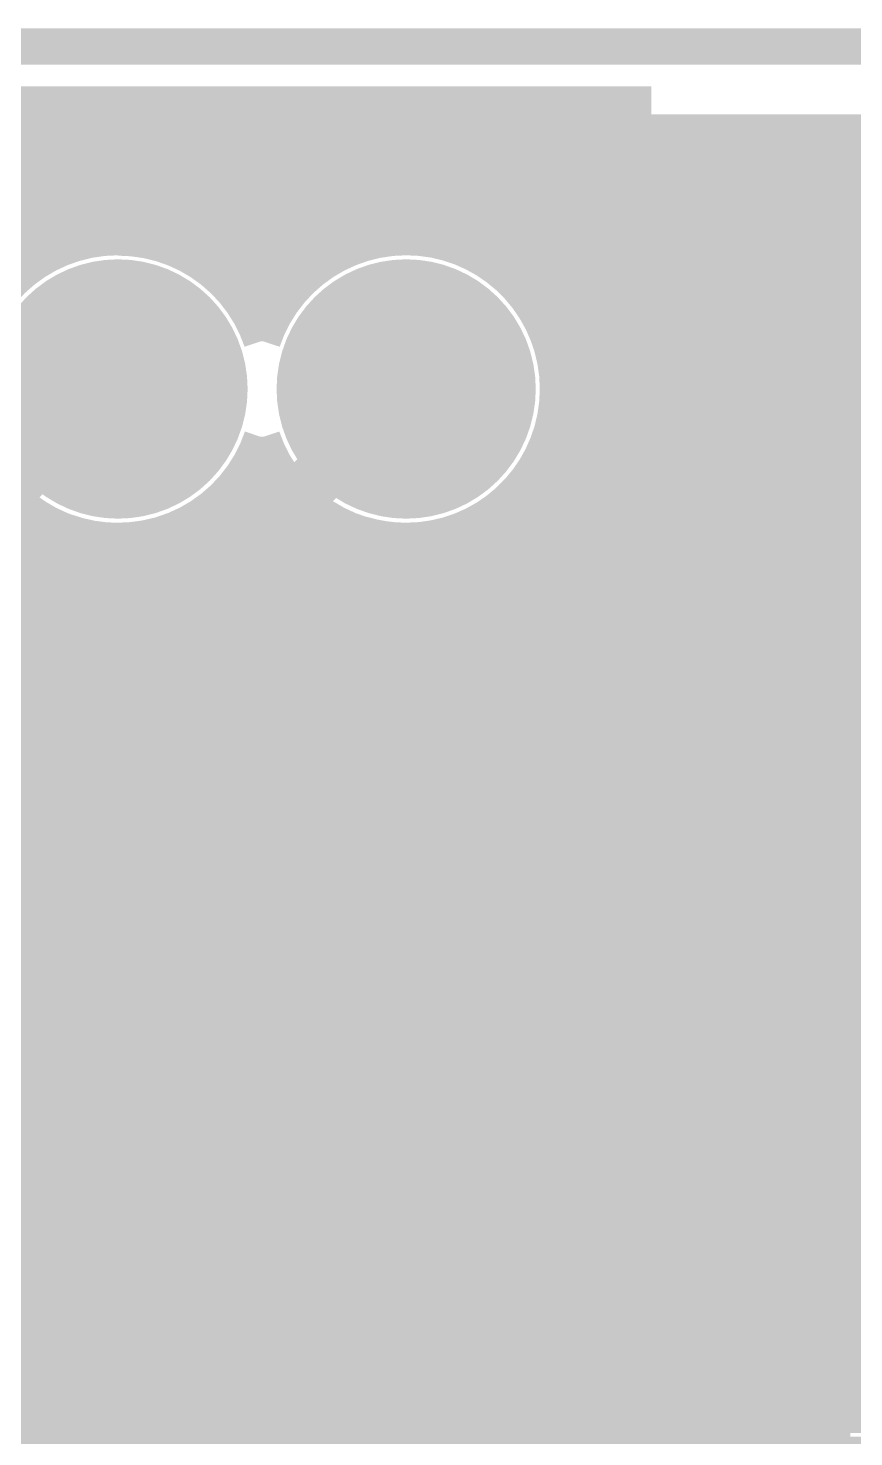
# Model space of a CAD drawing. Extents: x -72 to 72, y -47 to 50.
# Drawn here: x -10.59 to -4.86, y 40.36 to 50.13 of the extents above; entities that cross this region are included whole.
import ezdxf

# ---------------------------------------------------------------- set-up
doc = ezdxf.new("R2010")
doc.units = 0
doc.header["$MEASUREMENT"] = 0
doc.layers.get('0').update_dxf_attribs({"linetype": 'CONTINUOUS'})
for name, color, linetype in [('22-303-0_BOT', 7, 'CONTINUOUS'), ('22-303-0_DRD', 7, 'CONTINUOUS'), ('22-303-0_GND', 6, 'CONTINUOUS'), ('22-303-0_IN1', 4, 'CONTINUOUS'), ('22-303-0_IN2', 3, 'CONTINUOUS'), ('22-303-0_PWR', 5, 'CONTINUOUS'), ('22-303-0_SMB', 10, 'CONTINUOUS'), ('22-303-0_SMT', 14, 'CONTINUOUS'), ('22-303-0_SPB', 9, 'CONTINUOUS'), ('22-303-0_SPT', 12, 'CONTINUOUS'), ('22-303-0_SSB', 11, 'CONTINUOUS'), ('22-303-0_SST', 13, 'CONTINUOUS'), ('22-303-0_TOP', 8, 'CONTINUOUS'), ('THRUHOLE_TAP', 7, 'CONTINUOUS')]:
    doc.layers.add(name, color=color, linetype=linetype)

# ---------------------------------------------------------------- blocks, each defined once
blk = doc.blocks.new('RECTANGLE_5')
blk.add_solid([(0.9017, 0.508), (0.9017, -0.508), (-0.9017, 0.508), (-0.9017, -0.508)])
blk = doc.blocks.new('ROUND_20')
at = {"const_width": 0.7493}
blk.add_lwpolyline([(-0.37465, 0, 1), (0.37465, 0, 1)], format="xyb", close=True, dxfattribs=at)
blk = doc.blocks.new('ROUND_44')
at = {"const_width": 0.29972}
blk.add_lwpolyline([(-0.14986, 0, 1), (0.14986, 0, 1)], format="xyb", close=True, dxfattribs=at)
blk = doc.blocks.new('ROUND_48')
at = {"const_width": 0.29972}
blk.add_lwpolyline([(-0.14986, 0, 1), (0.14986, 0, 1)], format="xyb", close=True, dxfattribs=at)
blk = doc.blocks.new('ROUND_70')
at = {"const_width": 0.89916}
blk.add_lwpolyline([(-0.44958, 0, 1), (0.44958, 0, 1)], format="xyb", close=True, dxfattribs=at)
blk = doc.blocks.new('ROUND_81')
at = {"const_width": 0.0635}
blk.add_lwpolyline([(-0.03175, 0, 1), (0.03175, 0, 1)], format="xyb", close=True, dxfattribs=at)
blk = doc.blocks.new('ROUND_83')
at = {"const_width": 0.50038}
blk.add_lwpolyline([(-0.25019, 0, 1), (0.25019, 0, 1)], format="xyb", close=True, dxfattribs=at)
blk = doc.blocks.new('ROUND_53')
at = {"const_width": 0.29972}
blk.add_lwpolyline([(-0.14986, 0, 1), (0.14986, 0, 1)], format="xyb", close=True, dxfattribs=at)
blk = doc.blocks.new('ROUND_82')
at = {"const_width": 0.50038}
blk.add_lwpolyline([(-0.25019, 0, 1), (0.25019, 0, 1)], format="xyb", close=True, dxfattribs=at)
blk = doc.blocks.new('ROUND_89')
at = {"const_width": 0.89916}
blk.add_lwpolyline([(-0.44958, 0, 1), (0.44958, 0, 1)], format="xyb", close=True, dxfattribs=at)
blk = doc.blocks.new('RECTANGLE_3')
blk.add_solid([(1.6002, 0.8001), (1.6002, -0.8001), (-1.6002, 0.8001), (-1.6002, -0.8001)])
blk = doc.blocks.new('ROUND_95')
at = {"const_width": 0.10033}
blk.add_lwpolyline([(-0.050164, 0, 1), (0.050164, 0, 1)], format="xyb", close=True, dxfattribs=at)
blk = doc.blocks.new('ROUND_98')
at = {"const_width": 0.44958}
blk.add_lwpolyline([(-0.22479, 0, 1), (0.22479, 0, 1)], format="xyb", close=True, dxfattribs=at)

msp = doc.modelspace()

# ---------------------------------------------------------------- linework, layer by layer
at = {"layer": '22-303-0_BOT'}
for points, const_width in [([(21.971, 49.403), (-21.209, 49.403)], 0.254), ([(-10.6172, 49.403), (-10.6172, 48.45812)], 0.254), ([(-10.3886, 49.403), (-10.3886, 48.59274)], 0.254), ([(-10.16, 49.403), (-10.16, 48.66132)], 0.254), ([(-9.9314, 49.403), (-9.9314, 48.6791)], 0.254), ([(-9.7028, 49.403), (-9.7028, 48.64354)], 0.254), ([(-9.4742, 49.403), (-9.4742, 48.55464)], 0.254), ([(-9.2456, 49.403), (-9.2456, 48.38954)], 0.254), ([(-9.017, 49.403), (-9.017, 48.07458)], 0.254), ([(-8.7884, 49.403), (-8.7884, 48.29048)], 0.254), ([(-8.5598, 49.403), (-8.5598, 48.49876)], 0.254), ([(-8.3312, 49.403), (-8.3312, 48.6156)], 0.254), ([(-8.1026, 49.403), (-8.1026, 48.67148)], 0.254), ([(-7.874, 49.403), (-7.874, 48.67402)], 0.254), ([(-7.6454, 49.403), (-7.6454, 48.6283)], 0.254), ([(-7.4168, 49.403), (-7.4168, 48.52162)], 0.254), ([(-7.1882, 49.403), (-7.1882, 48.33112)], 0.254), ([(-6.9596, 49.403), (-6.9596, 47.92218)], 0.254), ([(-6.731, 49.403), (-6.731, 39.31666)], 0.254), ([(-6.5024, 49.403), (-6.5024, 39.52494)], 0.254), ([(-6.2738, 49.403), (-6.2738, 39.59098)], 0.254), ([(-6.0452, 49.403), (-6.0452, 39.56558)], 0.254), ([(-5.8166, 49.403), (-5.8166, 39.43604)], 0.254), ([(-5.588, 49.403), (-5.588, 25.46604)], 0.254), ([(-5.3594, 49.403), (-5.3594, 25.69464)], 0.254), ([(-5.1308, 49.403), (-5.1308, 39.09314)], 0.254), ([(-4.9022, 49.403), (-4.9022, 45.0342)], 0.254), ([(22.1488, 49.2252), (-21.3868, 49.2252)], 0.254), ([(22.3774, 48.9966), (-21.6154, 48.9966)], 0.254), ([(22.606, 48.768), (-21.844, 48.768)], 0.254), ([(-10.49528, 48.5394), (-11.44524, 48.5394)], 0.254), ([(-8.49376, 48.5394), (-9.44626, 48.5394)], 0.254), ([(-3.6449, 48.5394), (-7.44474, 48.5394)], 0.254), ([(-8.77062, 48.3108), (-9.1694, 48.3108)], 0.254), ([(-3.6449, 48.3108), (-7.17042, 48.3108)], 0.254), ([(-8.92048, 48.0822), (-9.01954, 48.0822)], 0.254), ([(-3.6449, 48.0822), (-7.02056, 48.0822)], 0.254), ([(-3.6449, 47.8536), (-6.94182, 47.8536)], 0.254), ([(-9.9695, 47.625), (-10.033, 47.625), (-11.39698, 46.26102), (-14.69898, 46.26102), (-15.494, 45.466), (-15.494, 42.291)], 0.381), ([(-3.6449, 47.625), (-6.91642, 47.625)], 0.254), ([(-3.6449, 47.3964), (-6.94182, 47.3964)], 0.254), ([(-6.9596, 47.32528), (-6.9596, 32.16148)], 0.254), ([(-8.92048, 47.1678), (-9.01954, 47.1678)], 0.254), ([(-9.017, 47.17542), (-9.017, 45.0342)], 0.254), ([(-3.6449, 47.1678), (-7.02056, 47.1678)], 0.254), ([(-8.7884, 46.95952), (-8.7884, 45.0342)], 0.254), ([(-9.2456, 46.85792), (-9.2456, 45.0342)], 0.254), ([(-8.77062, 46.9392), (-9.1694, 46.9392)], 0.254), ([(-7.1882, 46.91888), (-7.1882, 32.3977)], 0.254), ([(-3.6449, 46.9392), (-7.17042, 46.9392)], 0.254), ([(-9.4742, 46.69536), (-9.4742, 45.0342)], 0.254), ([(-8.49376, 46.7106), (-9.44626, 46.7106)], 0.254), ([(-8.5598, 46.75124), (-8.5598, 45.0342)], 0.254), ([(-3.6449, 46.7106), (-7.44474, 46.7106)], 0.254), ([(-7.4168, 46.72838), (-7.4168, 32.47644)], 0.254), ([(-10.3251, 46.63186), (-11.04392, 45.91304)], 0.254), ([(-10.3886, 46.56836), (-10.3886, 41.3893)], 0.254), ([(-10.16, 46.58868), (-10.16, 41.3893)], 0.254), ([(-9.9314, 46.5709), (-9.9314, 45.0342)], 0.254), ([(-9.7028, 46.60392), (-9.7028, 45.0342)], 0.254), ([(-8.3312, 46.6344), (-8.3312, 45.0342)], 0.254), ([(-8.1026, 46.57852), (-8.1026, 45.0342)], 0.254), ([(-7.874, 46.57598), (-7.874, 45.0342)], 0.254), ([(-7.6454, 46.6217), (-7.6454, 32.4612)], 0.254), ([(17.8181, 46.482), (-10.47496, 46.482)], 0.254), ([(-10.6172, 46.33976), (-10.6172, 41.3893)], 0.254), ([(17.58188, 46.2534), (-10.70356, 46.2534)], 0.254), ([(8.65886, 46.0248), (-10.93216, 46.0248)], 0.254), ([(8.382, 45.7962), (-11.22426, 45.7962)], 0.254), ([(8.2931, 45.5676), (-11.82878, 45.5676)], 0.254), ([(-8.89, 45.339), (-8.89, 44.2214)], 0.635), ([(-8.89, 45.339), (-8.89, 44.2214)], 0.635), ([(-8.89, 44.2214), (-8.89, 45.339)], 0.635), ([(8.29818, 45.339), (-11.72718, 45.339)], 0.254), ([(8.39978, 45.1104), (-11.7221, 45.1104)], 0.254), ([(-10.0965, 45.0342), (-10.0965, 43.4086)], 0.254), ([(-7.6835, 45.0342), (-10.0965, 45.0342)], 0.254), ([(-8.89, 45.0342), (-8.89, 44.2214)], 0.254), ([(-7.6835, 45.0342), (-7.6835, 43.4086)], 0.254), ([(-5.0165, 45.0342), (-5.0165, 43.4086)], 0.254), ([(-2.6035, 45.0342), (-5.0165, 45.0342)], 0.254), ([(-10.0965, 44.8818), (-11.811, 44.8818)], 0.254), ([(-5.0165, 44.8818), (-7.6835, 44.8818)], 0.254), ([(-10.0965, 44.6532), (-11.28776, 44.6532)], 0.254), ([(-5.0165, 44.6532), (-7.6835, 44.6532)], 0.254), ([(-10.0965, 44.4246), (-11.1252, 44.4246)], 0.254), ([(-5.0165, 44.4246), (-7.6835, 44.4246)], 0.254), ([(-3.81, 44.2214), (-8.89, 44.2214)], 0.635), ([(-10.0965, 44.2214), (-8.89, 44.2214)], 0.254), ([(-7.6835, 44.2214), (-8.89, 44.2214)], 0.254), ([(-8.89, 43.4086), (-8.89, 44.2214)], 0.254), ([(-5.0165, 44.2214), (-3.81, 44.2214)], 0.254), ([(-10.0965, 44.196), (-11.07948, 44.196)], 0.254), ([(-5.0165, 44.196), (-7.6835, 44.196)], 0.254), ([(-10.0965, 43.9674), (-11.1252, 43.9674)], 0.254), ([(-5.0165, 43.9674), (-7.6835, 43.9674)], 0.254), ([(-10.0965, 43.7388), (-11.28776, 43.7388)], 0.254), ([(-5.0165, 43.7388), (-7.6835, 43.7388)], 0.254), ([(-10.0965, 43.5102), (-11.27506, 43.5102)], 0.254), ([(-5.0165, 43.5102), (-7.6835, 43.5102)], 0.254), ([(-7.6835, 43.4086), (-10.0965, 43.4086)], 0.254), ([(-9.9314, 43.4086), (-9.9314, 41.6814)], 0.254), ([(-9.7028, 43.4086), (-9.7028, 41.6814)], 0.254), ([(-9.4742, 43.4086), (-9.4742, 41.6814)], 0.254), ([(-9.2456, 43.4086), (-9.2456, 41.6814)], 0.254), ([(-9.017, 43.4086), (-9.017, 41.6814)], 0.254), ([(-8.7884, 43.4086), (-8.7884, 41.6814)], 0.254), ([(-8.5598, 43.4086), (-8.5598, 41.6814)], 0.254), ([(-8.3312, 43.4086), (-8.3312, 41.6814)], 0.254), ([(-8.1026, 43.4086), (-8.1026, 41.6814)], 0.254), ([(-7.874, 43.4086), (-7.874, 41.6814)], 0.254), ([(-2.60604, 43.4086), (-5.0165, 43.4086)], 0.254), ([(-4.9022, 43.4086), (-4.9022, 41.6814)], 0.254), ([(-2.44348, 43.2816), (-10.93978, 43.2816)], 0.254), ([(16.83258, 43.053), (-10.83818, 43.053)], 0.254), ([(16.91132, 42.8244), (-10.8331, 42.8244)], 0.254), ([(17.00784, 42.5958), (-10.922, 42.5958)], 0.254), ([(17.12722, 42.3672), (-11.19886, 42.3672)], 0.254), ([(17.26946, 42.1386), (-14.9098, 42.1386)], 0.254), ([(17.43964, 41.91), (-15.0241, 41.91)], 0.254), ([(-2.86004, 41.6814), (-14.95806, 41.6814)], 0.254), ([(-10.0965, 41.6814), (-10.0965, 41.3893)], 0.254), ([(-7.6835, 41.6814), (-10.0965, 41.6814)], 0.254), ([(-7.6835, 41.6814), (-7.6835, 40.0558)], 0.254), ([(-2.86004, 41.6814), (-5.0165, 41.6814)], 0.254), ([(-5.0165, 41.6814), (-5.0165, 40.22344)], 0.254), ([(-8.89, 40.8686), (-9.2964, 40.8686), (-9.3218, 40.894), (-10.922, 40.894), (-11.938, 39.878), (-14.986, 39.878), (-15.494, 40.386), (-15.494, 41.402)], 0.381), ([(-10.0965, 41.4528), (-12.18946, 41.4528)], 0.254), ([(-10.0965, 41.3893), (-10.922, 41.3893)], 0.254), ([(-5.0165, 41.4528), (-7.6835, 41.4528)], 0.254), ([(-5.0165, 41.2242), (-7.6835, 41.2242)], 0.254), ([(-5.0165, 40.9956), (-7.6835, 40.9956)], 0.254), ([(-5.0165, 40.767), (-7.6835, 40.767)], 0.254), ([(-5.0165, 40.5384), (-7.6835, 40.5384)], 0.254), ([(-5.0165, 40.3098), (-7.6835, 40.3098)], 0.254)]:
    msp.add_lwpolyline(points, dxfattribs=dict(at, const_width=const_width))
at = {"layer": '22-303-0_BOT', "const_width": 0.254}
for points in [[(-9.9695, 48.6791, 0.3230329), (-10.97026, 47.95774)], [(-8.97128, 47.95774, 0.322823), (-9.9695, 48.67656)], [(-7.97052, 48.6791, 0.3228235), (-8.96874, 47.95774)], [(-6.91642, 47.625, 0.4142136), (-7.97052, 48.6791)], [(-7.97052, 46.5709, 0.4142136), (-6.91642, 47.625)], [(-9.9695, 46.5709, 0.3224026), (-8.96874, 47.28972)], [(-8.97128, 47.28972, 0.3224026), (-7.97052, 46.56836)], [(-10.3251, 46.63186, 0.0861708), (-9.9695, 46.57012)]]:
    msp.add_lwpolyline(points, format="xyb", dxfattribs=at)
at = {"layer": '22-303-0_DRD', "const_width": 0.254}
for points in [[(-21.99894, 49.9999), (21.99894, 49.9999)], [(-9.9695, 48.006), (-10.6045, 47.371)], [(-9.3345, 47.371), (-9.9695, 48.006)], [(-7.97052, 48.006), (-8.60552, 47.371)], [(-7.33552, 47.371), (-7.97052, 48.006)], [(-10.6045, 47.371), (-9.3345, 47.371)], [(-8.60552, 47.371), (-7.33552, 47.371)], [(-8.255, 45.974), (-9.525, 44.704)], [(-8.255, 44.704), (-9.525, 45.974)], [(-8.255, 45.974), (-9.525, 44.704)], [(-8.255, 44.704), (-9.525, 45.974)], [(-8.255, 45.974), (-9.525, 44.704)], [(-8.255, 44.704), (-9.525, 45.974)], [(-6.731, 45.974), (-8.001, 44.704)], [(-6.731, 44.704), (-8.001, 45.974)], [(-5.588, 45.974), (-6.858, 44.704)], [(-5.588, 44.704), (-6.858, 45.974)], [(-5.334, 43.561), (-6.604, 42.291)], [(-5.334, 42.291), (-6.604, 43.561)], [(-5.334, 42.291), (-6.604, 41.021)], [(-5.334, 41.021), (-6.604, 42.291)], [(-6.604, 41.783), (-7.874, 40.513)], [(-6.604, 40.513), (-7.874, 41.783)], [(-9.652, 40.767), (-10.922, 39.497)], [(-9.652, 39.497), (-10.922, 40.767)]]:
    msp.add_lwpolyline(points, dxfattribs=at)
at = {"layer": '22-303-0_GND', "const_width": 0.254}
msp.add_lwpolyline([(-21.99894, 49.9999), (21.99894, 49.9999)], dxfattribs=at)
at = {"layer": '22-303-0_IN1'}
for points, const_width in [([(3.65506, 46.3042), (-14.71676, 46.3042)], 0.254), ([(16.51, 46.355), (-14.66596, 46.355)], 0.254), ([(-10.5156, 46.355), (-10.5156, 40.6908)], 0.254), ([(-10.287, 46.355), (-10.287, 40.73652)], 0.254), ([(-10.0584, 46.355), (-10.0584, 40.6908)], 0.254), ([(-9.8298, 46.355), (-9.8298, 40.52824)], 0.254), ([(-9.6012, 46.355), (-9.6012, 40.513)], 0.254), ([(-9.3726, 46.355), (-9.3726, 45.70222)], 0.254), ([(-9.144, 46.355), (-9.144, 45.88764)], 0.254), ([(-8.9154, 46.355), (-8.9154, 45.94352)], 0.254), ([(-8.6868, 46.355), (-8.6868, 45.90796)], 0.254), ([(-8.4582, 46.355), (-8.4582, 45.76064)], 0.254), ([(-8.2296, 46.355), (-8.2296, 40.513)], 0.254), ([(-8.001, 46.355), (-8.001, 40.513)], 0.254), ([(-7.7724, 46.355), (-7.7724, 45.78604)], 0.254), ([(-7.5438, 46.355), (-7.5438, 45.91558)], 0.254), ([(-7.3152, 46.355), (-7.3152, 45.94098)], 0.254), ([(-7.0866, 46.355), (-7.0866, 45.87494)], 0.254), ([(-6.858, 46.355), (-6.858, 45.66666)], 0.254), ([(-6.6294, 46.355), (-6.6294, 45.78604)], 0.254), ([(-6.4008, 46.355), (-6.4008, 45.91558)], 0.254), ([(-6.1722, 46.355), (-6.1722, 45.94098)], 0.254), ([(-5.9436, 46.355), (-5.9436, 45.87494)], 0.254), ([(-5.715, 46.355), (-5.715, 45.66666)], 0.254), ([(-5.4864, 46.355), (-5.4864, 43.28922)], 0.254), ([(-5.2578, 46.355), (-5.2578, 40.513)], 0.254), ([(-5.0292, 46.355), (-5.0292, 40.513)], 0.254), ([(-4.8006, 46.355), (-4.8006, 40.513)], 0.254), ([(3.31978, 46.0756), (-14.859, 46.0756)], 0.254), ([(-9.21766, 45.847), (-13.64234, 45.847)], 0.254), ([(-7.69366, 45.847), (-8.56234, 45.847)], 0.254), ([(-6.55066, 45.847), (-7.03834, 45.847)], 0.254), ([(3.21818, 45.847), (-5.89534, 45.847)], 0.254), ([(-9.42594, 45.6184), (-13.43406, 45.6184)], 0.254), ([(-7.90194, 45.6184), (-8.35406, 45.6184)], 0.254), ([(-6.75894, 45.6184), (-6.83006, 45.6184)], 0.254), ([(3.2131, 45.6184), (-5.68706, 45.6184)], 0.254), ([(-9.49198, 45.3898), (-13.36802, 45.3898)], 0.254), ([(-7.96798, 45.3898), (-8.28802, 45.3898)], 0.254), ([(3.302, 45.3898), (-5.62102, 45.3898)], 0.254), ([(-9.46658, 45.1612), (-13.39088, 45.1612)], 0.254), ([(-7.94258, 45.1612), (-8.31088, 45.1612)], 0.254), ([(3.57886, 45.1612), (-5.64388, 45.1612)], 0.254), ([(-6.858, 45.01134), (-6.858, 41.6179)], 0.254), ([(-5.715, 45.01134), (-5.715, 43.47464)], 0.254), ([(-9.33704, 44.9326), (-13.52296, 44.9326)], 0.254), ([(-9.3726, 44.97578), (-9.3726, 40.513)], 0.254), ([(-8.4582, 44.91482), (-8.4582, 40.513)], 0.254), ([(-7.81304, 44.9326), (-8.44296, 44.9326)], 0.254), ([(-6.67004, 44.9326), (-6.91896, 44.9326)], 0.254), ([(7.33552, 44.9326), (-5.77596, 44.9326)], 0.254), ([(-7.7724, 44.89196), (-7.7724, 41.43248)], 0.254), ([(-6.6294, 44.89196), (-6.6294, 40.513)], 0.254), ([(-9.144, 44.79036), (-9.144, 40.513)], 0.254), ([(-8.9154, 44.73448), (-8.9154, 40.513)], 0.254), ([(-8.6868, 44.77004), (-8.6868, 40.513)], 0.254), ([(-7.5438, 44.75988), (-7.5438, 41.6687)], 0.254), ([(-7.3152, 44.73702), (-7.3152, 41.74744)], 0.254), ([(-7.0866, 44.80306), (-7.0866, 41.7322)], 0.254), ([(-6.4008, 44.75988), (-6.4008, 43.34764)], 0.254), ([(-6.1722, 44.73702), (-6.1722, 43.49496)], 0.254), ([(-5.9436, 44.80306), (-5.9436, 43.53052)], 0.254), ([(14.65834, 44.704), (-14.859, 44.704)], 0.254), ([(10.16, 44.196), (9.144, 44.196), (-1.016, 44.196), (-11.684, 44.196)], 1.27), ([(14.45006, 44.4754), (-14.859, 44.4754)], 0.254), ([(14.38402, 44.2468), (-14.859, 44.2468)], 0.254), ([(14.40688, 44.0182), (-14.859, 44.0182)], 0.254), ([(14.53896, 43.7896), (-14.859, 43.7896)], 0.254), ([(16.51, 43.561), (-14.859, 43.561)], 0.254), ([(-6.41604, 43.3324), (-14.859, 43.3324)], 0.254), ([(16.51, 43.3324), (-5.52196, 43.3324)], 0.254), ([(-6.54558, 43.1038), (-14.859, 43.1038)], 0.254), ([(5.10286, 43.1038), (-5.38988, 43.1038)], 0.254), ([(-6.57098, 42.8752), (-14.859, 42.8752)], 0.254), ([(4.826, 42.8752), (-5.36702, 42.8752)], 0.254), ([(-6.50494, 42.6466), (-14.859, 42.6466)], 0.254), ([(-5.4864, 42.56278), (-5.4864, 42.01922)], 0.254), ([(4.7371, 42.6466), (-5.43306, 42.6466)], 0.254), ([(-6.4008, 42.50182), (-6.4008, 42.07764)], 0.254), ([(-6.29666, 42.418), (-14.859, 42.418)], 0.254), ([(-5.715, 42.37736), (-5.715, 42.20464)], 0.254), ([(4.74218, 42.418), (-5.64134, 42.418)], 0.254), ([(-6.1722, 42.35704), (-6.1722, 42.22496)], 0.254), ([(-5.9436, 42.32148), (-5.9436, 42.26052)], 0.254), ([(-6.25348, 42.1894), (-14.859, 42.1894)], 0.254), ([(4.84378, 42.1894), (-5.68452, 42.1894)], 0.254), ([(-6.4897, 41.9608), (-14.859, 41.9608)], 0.254), ([(5.17906, 41.9608), (-5.44576, 41.9608)], 0.254), ([(-7.39394, 41.7322), (-14.859, 41.7322)], 0.254), ([(-6.56844, 41.7322), (-7.08406, 41.7322)], 0.254), ([(16.51, 41.7322), (-5.36956, 41.7322)], 0.254), ([(-7.72668, 41.5036), (-14.859, 41.5036)], 0.254), ([(-6.5532, 41.5036), (-6.74878, 41.5036)], 0.254), ([(2.55778, 41.5036), (-5.3848, 41.5036)], 0.254), ([(-5.4864, 41.29278), (-5.4864, 40.513)], 0.254), ([(-7.83082, 41.275), (-11.89736, 41.275)], 0.254), ([(-6.4389, 41.275), (-6.64718, 41.275)], 0.254), ([(-6.4008, 41.23182), (-6.4008, 40.513)], 0.254), ([(2.37236, 41.275), (-5.4991, 41.275)], 0.254), ([(-5.715, 41.10736), (-5.715, 40.513)], 0.254), ([(-7.83336, 41.0464), (-11.76528, 41.0464)], 0.254), ([(2.31648, 41.0464), (-6.6421, 41.0464)], 0.254), ([(-6.1722, 41.08704), (-6.1722, 40.513)], 0.254), ([(-5.9436, 41.05148), (-5.9436, 40.513)], 0.254), ([(-7.74446, 40.8178), (-11.74242, 40.8178)], 0.254), ([(-7.7724, 40.86352), (-7.7724, 40.513)], 0.254), ([(2.35204, 40.8178), (-6.731, 40.8178)], 0.254), ([(-7.5438, 40.62476), (-7.5438, 40.513)], 0.254), ([(-6.858, 40.6781), (-6.858, 40.513)], 0.254), ([(-10.68324, 40.5892), (-11.80846, 40.5892)], 0.254), ([(-7.47014, 40.5892), (-9.89076, 40.5892)], 0.254), ([(2.59334, 40.513), (-9.8171, 40.513)], 0.254), ([(-7.3152, 40.54856), (-7.3152, 40.513)], 0.254), ([(-7.0866, 40.5638), (-7.0866, 40.513)], 0.254), ([(2.49682, 40.5892), (-7.00786, 40.5892)], 0.254)]:
    msp.add_lwpolyline(points, dxfattribs=dict(at, const_width=const_width))
at = {"layer": '22-303-0_IN1', "const_width": 0.254}
for points in [[(-8.89, 45.94352, 0.4142136), (-9.49452, 45.339)], [(-8.89, 45.94352, 0.4142136), (-9.49452, 45.339)], [(-8.89, 45.94352, 0.4142136), (-9.49452, 45.339)], [(-8.28548, 45.339, 0.4142136), (-8.89, 45.94352)], [(-8.28548, 45.339, 0.4142136), (-8.89, 45.94352)], [(-8.28548, 45.339, 0.4142136), (-8.89, 45.94352)], [(-7.366, 45.94352, 0.4142136), (-7.97052, 45.339)], [(-6.7945, 45.53458, 0.3206216), (-7.366, 45.94352)], [(-6.223, 45.94352, 0.3206225), (-6.7945, 45.53458)], [(-5.61848, 45.339, 0.4142136), (-6.223, 45.94352)], [(-9.49452, 45.339, 0.4142136), (-8.89, 44.73448)], [(-9.49452, 45.339, 0.4142136), (-8.89, 44.73448)], [(-9.49452, 45.339, 0.4142136), (-8.89, 44.73448)], [(-8.89, 44.73448, 0.4142136), (-8.28548, 45.339)], [(-8.89, 44.73448, 0.4142136), (-8.28548, 45.339)], [(-8.89, 44.73448, 0.4142136), (-8.28548, 45.339)], [(-7.97052, 45.339, 0.4142136), (-7.366, 44.73448)], [(-6.223, 44.73448, 0.4142136), (-5.61848, 45.339)], [(-7.366, 44.73448, 0.3195268), (-6.7945, 45.14088)], [(-6.7945, 45.14088, 0.3195266), (-6.223, 44.73448)], [(-5.969, 43.53052, 0.4142136), (-6.57352, 42.926)], [(-5.36448, 42.926, 0.4142136), (-5.969, 43.53052)], [(-6.57352, 42.926, 0.4142136), (-5.969, 42.32148)], [(-5.969, 42.32148, 0.4142136), (-5.36448, 42.926)], [(-5.969, 42.26052, 0.4142136), (-6.57352, 41.656)], [(-5.36448, 41.656, 0.4142136), (-5.969, 42.26052)], [(-7.239, 41.75252, 0.4142136), (-7.84352, 41.148)], [(-6.63448, 41.148, 0.4142136), (-7.239, 41.75252)], [(-6.57352, 41.656, 0.4142136), (-5.969, 41.05148)], [(-5.969, 41.05148, 0.4142136), (-5.36448, 41.656)], [(-7.84352, 41.148, 0.4142136), (-7.239, 40.54348)], [(-7.239, 40.54348, 0.4142136), (-6.63448, 41.148)], [(-10.287, 40.73652, 0.2261145), (-10.75656, 40.51273)], [(-9.8171, 40.513, 0.226114), (-10.287, 40.73695)]]:
    msp.add_lwpolyline(points, format="xyb", dxfattribs=at)
at = {"layer": '22-303-0_IN2'}
for points, const_width in [([(21.971, 49.403), (-12.12596, 49.403)], 0.254), ([(-10.6172, 49.403), (-10.6172, 48.45812)], 0.254), ([(-10.3886, 49.403), (-10.3886, 48.59274)], 0.254), ([(-10.16, 49.403), (-10.16, 48.66132)], 0.254), ([(-9.9314, 49.403), (-9.9314, 48.6791)], 0.254), ([(-9.7028, 49.403), (-9.7028, 48.64354)], 0.254), ([(-9.4742, 49.403), (-9.4742, 48.55464)], 0.254), ([(-9.2456, 49.403), (-9.2456, 48.38954)], 0.254), ([(-9.017, 49.403), (-9.017, 48.07458)], 0.254), ([(-8.7884, 49.403), (-8.7884, 48.29048)], 0.254), ([(-8.5598, 49.403), (-8.5598, 48.49876)], 0.254), ([(-8.3312, 49.403), (-8.3312, 48.6156)], 0.254), ([(-8.1026, 49.403), (-8.1026, 48.67148)], 0.254), ([(-7.874, 49.403), (-7.874, 48.67402)], 0.254), ([(-7.6454, 49.403), (-7.6454, 48.6283)], 0.254), ([(-7.4168, 49.403), (-7.4168, 48.52162)], 0.254), ([(-7.1882, 49.403), (-7.1882, 48.33112)], 0.254), ([(-6.9596, 49.403), (-6.9596, 47.92218)], 0.254), ([(-6.731, 49.403), (-6.731, 40.7924)], 0.254), ([(-6.5024, 49.403), (-6.5024, 40.7924)], 0.254), ([(-6.2738, 49.403), (-6.2738, 40.7924)], 0.254), ([(-6.0452, 49.403), (-6.0452, 40.7924)], 0.254), ([(-5.8166, 49.403), (-5.8166, 40.98544)], 0.254), ([(-5.588, 49.403), (-5.588, 41.15308)], 0.254), ([(-5.3594, 49.403), (-5.3594, 41.1734)], 0.254), ([(-5.1308, 49.403), (-5.1308, 41.1734)], 0.254), ([(-4.9022, 49.403), (-4.9022, 41.1734)], 0.254), ([(22.1488, 49.2252), (-11.94816, 49.2252)], 0.254), ([(22.3774, 48.9966), (-11.71956, 48.9966)], 0.254), ([(22.606, 48.768), (-11.52652, 48.768)], 0.254), ([(-10.49528, 48.5394), (-11.44524, 48.5394)], 0.254), ([(-8.49376, 48.5394), (-9.44626, 48.5394)], 0.254), ([(-3.6449, 48.5394), (-7.44474, 48.5394)], 0.254), ([(-8.77062, 48.3108), (-9.1694, 48.3108)], 0.254), ([(-3.6449, 48.3108), (-7.17042, 48.3108)], 0.254), ([(-8.92048, 48.0822), (-9.01954, 48.0822)], 0.254), ([(-3.6449, 48.0822), (-7.02056, 48.0822)], 0.254), ([(-3.6449, 47.8536), (-6.94182, 47.8536)], 0.254), ([(-3.6449, 47.625), (-6.91642, 47.625)], 0.254), ([(-3.6449, 47.3964), (-6.94182, 47.3964)], 0.254), ([(-6.9596, 47.32528), (-6.9596, 40.7924)], 0.254), ([(-8.92048, 47.1678), (-9.01954, 47.1678)], 0.254), ([(-9.017, 47.17542), (-9.017, 39.7764)], 0.254), ([(-3.6449, 47.1678), (-7.02056, 47.1678)], 0.254), ([(-8.7884, 46.95952), (-8.7884, 39.7764)], 0.254), ([(-9.2456, 46.85792), (-9.2456, 39.7764)], 0.254), ([(-8.77062, 46.9392), (-9.1694, 46.9392)], 0.254), ([(-7.1882, 46.91888), (-7.1882, 40.73652)], 0.254), ([(-3.6449, 46.9392), (-7.17042, 46.9392)], 0.254), ([(-10.6172, 46.79188), (-10.6172, 40.63746)], 0.254), ([(-10.49528, 46.7106), (-11.44524, 46.7106)], 0.254), ([(-9.4742, 46.69536), (-9.4742, 39.7764)], 0.254), ([(-8.49376, 46.7106), (-9.44626, 46.7106)], 0.254), ([(-8.5598, 46.75124), (-8.5598, 39.7764)], 0.254), ([(-3.6449, 46.7106), (-7.44474, 46.7106)], 0.254), ([(-7.4168, 46.72838), (-7.4168, 40.52824)], 0.254), ([(-10.3886, 46.65726), (-10.3886, 40.72636)], 0.254), ([(-10.16, 46.58868), (-10.16, 40.72382)], 0.254), ([(-9.9314, 46.5709), (-9.9314, 40.61968)], 0.254), ([(-9.7028, 46.60392), (-9.7028, 40.28694)], 0.254), ([(-8.3312, 46.6344), (-8.3312, 39.7764)], 0.254), ([(-8.1026, 46.57852), (-8.1026, 39.84244)], 0.254), ([(-7.874, 46.57598), (-7.874, 40.07104)], 0.254), ([(-7.6454, 46.6217), (-7.6454, 40.29964)], 0.254), ([(17.8181, 46.482), (-15.7607, 46.482)], 0.254), ([(17.58188, 46.2534), (-15.7607, 46.2534)], 0.254), ([(8.65886, 46.0248), (-15.7607, 46.0248)], 0.254), ([(8.382, 45.7962), (-12.16406, 45.7962)], 0.254), ([(8.2931, 45.5676), (-11.82878, 45.5676)], 0.254), ([(8.29818, 45.339), (-11.72718, 45.339)], 0.254), ([(8.39978, 45.1104), (-11.7221, 45.1104)], 0.254), ([(8.73506, 44.8818), (-11.811, 44.8818)], 0.254), ([(-1.41224, 44.6532), (-11.28776, 44.6532)], 0.254), ([(-1.5748, 44.4246), (-11.1252, 44.4246)], 0.254), ([(-2.6289, 44.196), (-11.07948, 44.196)], 0.254), ([(-2.7432, 43.9674), (-11.1252, 43.9674)], 0.254), ([(-2.75844, 43.7388), (-11.28776, 43.7388)], 0.254), ([(-2.6797, 43.5102), (-11.27506, 43.5102)], 0.254), ([(-2.44348, 43.2816), (-10.93978, 43.2816)], 0.254), ([(16.83258, 43.053), (-10.83818, 43.053)], 0.254), ([(16.91132, 42.8244), (-10.8331, 42.8244)], 0.254), ([(17.00784, 42.5958), (-10.922, 42.5958)], 0.254), ([(17.12722, 42.3672), (-11.19886, 42.3672)], 0.254), ([(17.26946, 42.1386), (-14.9098, 42.1386)], 0.254), ([(17.43964, 41.91), (-15.0241, 41.91)], 0.254), ([(-2.86004, 41.6814), (-14.95806, 41.6814)], 0.254), ([(-2.98958, 41.4528), (-12.18946, 41.4528)], 0.254), ([(-3.01498, 41.2242), (-11.85418, 41.2242)], 0.254), ([(-3.683, 41.1734), (-5.461, 41.1734)], 0.254), ([(-5.80644, 40.9956), (-11.75258, 40.9956)], 0.254), ([(-5.74802, 41.05402), (-6.00964, 40.7924)], 0.254), ([(-7.12724, 40.767), (-11.7475, 40.767)], 0.254), ([(20.574, 32.385), (21.082, 32.893), (21.082, 37.592), (19.558, 39.116), (9.525, 39.116), (8.382, 40.259), (-3.175, 40.259), (-3.683, 40.767), (-5.461, 40.767), (-5.842, 40.386), (-6.985, 40.386), (-8.001, 39.37), (-10.668, 39.37)], 0.2032), ([(-6.00964, 40.7924), (-6.985, 40.7924)], 0.254), ([(-22.86, 40.64), (-23.368, 40.132), (-23.368, 38.1), (-22.479, 37.211), (-15.621, 37.211), (-14.478, 38.354), (-13.462, 38.354), (-12.954, 37.846), (-8.89, 37.846), (-6.731, 40.005), (-5.588, 40.005), (-5.334, 40.259), (-3.81, 40.259), (-2.54, 38.989), (-2.032, 38.989), (-1.143, 39.878), (8.001, 39.878), (9.144, 38.735), (15.621, 38.735), (15.875, 38.481)], 0.2032), ([(-7.27202, 40.67302), (-8.16864, 39.7764)], 0.254), ([(-7.40664, 40.5384), (-9.83996, 40.5384)], 0.254), ([(-7.63524, 40.3098), (-9.70788, 40.3098)], 0.254)]:
    msp.add_lwpolyline(points, dxfattribs=dict(at, const_width=const_width))
at = {"layer": '22-303-0_IN2', "const_width": 0.254}
for points in [[(-9.9695, 48.6791, 0.3230329), (-10.97026, 47.95774)], [(-8.97128, 47.95774, 0.322823), (-9.9695, 48.67656)], [(-7.97052, 48.6791, 0.3228235), (-8.96874, 47.95774)], [(-6.91642, 47.625, 0.4142136), (-7.97052, 48.6791)], [(-7.97052, 46.5709, 0.4142136), (-6.91642, 47.625)], [(-10.97026, 47.28972, 0.3224026), (-9.9695, 46.56836)], [(-9.9695, 46.5709, 0.3224026), (-8.96874, 47.28972)], [(-8.97128, 47.28972, 0.3224026), (-7.97052, 46.56836)], [(-5.461, 41.1734, 0.1989124), (-5.74837, 41.05437)], [(-10.287, 40.73652, 0.4142136), (-10.89152, 40.132)], [(-9.68248, 40.132, 0.4142136), (-10.287, 40.73652)], [(-6.985, 40.7924, 0.1989124), (-7.27237, 40.67337)]]:
    msp.add_lwpolyline(points, format="xyb", dxfattribs=at)
at = {"layer": '22-303-0_PWR', "const_width": 0.254}
msp.add_lwpolyline([(-21.99894, 49.9999), (21.99894, 49.9999)], dxfattribs=at)
at = {"layer": '22-303-0_SSB', "const_width": 0.1524}
for points in [[(-7.493, 45.212), (-10.287, 45.212), (-10.287, 39.878), (-7.493, 39.878), (-7.493, 45.212)], [(-2.413, 45.212), (-5.207, 45.212), (-5.207, 39.878), (-2.413, 39.878), (-2.413, 45.212)], [(-6.19506, 43.74896), (-6.19506, 43.39336), (-6.3627, 43.27398), (-6.53288, 43.27398), (-6.70306, 43.39336), (-6.70306, 43.74896), (-5.68706, 43.74896)], [(-6.19506, 43.45178), (-5.68706, 43.27398)], [(-5.68706, 42.43578), (-5.68706, 42.91076), (-6.3627, 42.43578), (-6.53288, 42.43578), (-6.70306, 42.4942), (-6.70306, 42.8498), (-6.53288, 42.91076)], [(-5.68706, 41.89476), (-5.8547, 42.0116), (-6.02488, 42.07256), (-6.3627, 42.07256), (-6.53288, 42.0116), (-6.70306, 41.89476), (-6.70306, 41.77538), (-6.53288, 41.656), (-6.3627, 41.59758), (-6.02488, 41.59758), (-5.8547, 41.656), (-5.68706, 41.77538), (-5.68706, 41.89476)]]:
    msp.add_lwpolyline(points, dxfattribs=at)
at = {"layer": '22-303-0_SST'}
for points, const_width in [([(-6.37032, 49.62398), (-16.16964, 49.62398), (-16.16964, 46.0248), (-6.37032, 46.0248), (-6.37032, 49.62398)], 0.20066), ([(-16.16964, 48.62576), (-15.76832, 48.62576), (-15.76832, 46.42612), (-6.7691, 46.42612), (-6.7691, 48.62576), (-6.37032, 48.62576)], 0.20066), ([(-13.7922, 43.64228), (-14.09192, 43.64228), (-14.09192, 44.54398), (-12.79398, 45.84192), (-7.49808, 45.84192), (-7.49808, 43.67276), (-7.80796, 43.67276)], 0.1524), ([(-4.41706, 43.51274), (-4.41706, 43.0403), (-5.09524, 43.27652), (-5.09524, 43.3959), (-4.07924, 43.3959)], 0.1524), ([(-4.07924, 42.5577), (-5.09524, 42.5577), (-4.92506, 42.43832)], 0.1524), ([(-4.24942, 41.95572), (-4.07924, 41.8973), (-4.07924, 41.5417), (-4.24942, 41.48074), (-4.92506, 41.48074), (-5.09524, 41.5417), (-5.09524, 41.8973), (-4.92506, 41.95572)], 0.1524), ([(-13.80236, 41.41724), (-14.09192, 41.41724), (-14.09192, 40.54602), (-12.79398, 39.24808), (-7.49808, 39.24808), (-7.49808, 41.4274), (-7.83844, 41.4274)], 0.1524)]:
    msp.add_lwpolyline(points, dxfattribs=dict(at, const_width=const_width))
at = {"layer": '22-303-0_SST', "const_width": 0.1524}
for points in [[(-7.6454, 42.545, 0.4142136), (-10.795, 45.6946)], [(-10.795, 39.3954, 0.4142136), (-7.6454, 42.545)]]:
    msp.add_lwpolyline(points, format="xyb", dxfattribs=at)
at = {"layer": '22-303-0_TOP'}
for points, const_width in [([(22.098, 49.276), (-21.336, 49.276), (-22.86, 47.752)], 0.254), ([(22.1488, 49.2252), (-21.3868, 49.2252)], 0.254), ([(-10.6172, 49.276), (-10.6172, 48.45812)], 0.254), ([(-10.3886, 49.276), (-10.3886, 48.59274)], 0.254), ([(-10.16, 49.276), (-10.16, 48.66132)], 0.254), ([(-9.9314, 49.276), (-9.9314, 48.6791)], 0.254), ([(-9.7028, 49.276), (-9.7028, 48.64354)], 0.254), ([(-9.4742, 49.276), (-9.4742, 48.55464)], 0.254), ([(-9.2456, 49.276), (-9.2456, 48.38954)], 0.254), ([(-9.017, 49.276), (-9.017, 48.07458)], 0.254), ([(-8.7884, 49.276), (-8.7884, 48.29048)], 0.254), ([(-8.5598, 49.276), (-8.5598, 48.49876)], 0.254), ([(-8.3312, 49.276), (-8.3312, 48.6156)], 0.254), ([(-8.1026, 49.276), (-8.1026, 48.67148)], 0.254), ([(-7.874, 49.276), (-7.874, 48.67402)], 0.254), ([(-7.6454, 49.276), (-7.6454, 48.6283)], 0.254), ([(-7.4168, 49.276), (-7.4168, 48.52162)], 0.254), ([(-7.1882, 49.276), (-7.1882, 48.33112)], 0.254), ([(-6.9596, 49.276), (-6.9596, 47.92218)], 0.254), ([(-6.731, 49.276), (-6.731, 43.6499)], 0.254), ([(-6.5024, 49.276), (-6.5024, 43.6499)], 0.254), ([(-6.2738, 49.276), (-6.2738, 39.59098)], 0.254), ([(-6.0452, 49.276), (-6.0452, 39.56558)], 0.254), ([(-5.8166, 49.276), (-5.8166, 39.43604)], 0.254), ([(-5.588, 49.276), (-5.588, 45.5168)], 0.254), ([(-5.3594, 49.276), (-5.3594, 45.75048)], 0.254), ([(-5.1308, 49.276), (-5.1308, 45.97908)], 0.254), ([(-4.9022, 49.276), (-4.9022, 46.21022)], 0.254), ([(21.26742, 48.9966), (-21.6154, 48.9966)], 0.254), ([(20.96516, 48.768), (-21.844, 48.768)], 0.254), ([(-10.49528, 48.5394), (-11.44524, 48.5394)], 0.254), ([(-8.49376, 48.5394), (-9.44626, 48.5394)], 0.254), ([(-3.6449, 48.5394), (-7.44474, 48.5394)], 0.254), ([(-8.77062, 48.3108), (-9.1694, 48.3108)], 0.254), ([(-3.6449, 48.3108), (-7.17042, 48.3108)], 0.254), ([(-8.92048, 48.0822), (-9.01954, 48.0822)], 0.254), ([(-3.6449, 48.0822), (-7.02056, 48.0822)], 0.254), ([(-3.6449, 47.8536), (-6.94182, 47.8536)], 0.254), ([(-7.97052, 47.625), (-10.541, 45.05452), (-10.541, 41.656), (-12.192, 40.005), (-14.732, 40.005), (-16.13916, 38.59784), (-16.13916, 37.34054)], 0.381), ([(-2.54, 47.625), (-2.794, 47.625), (-5.207, 45.20184), (-5.207, 39.10584), (-5.45084, 38.862), (-5.45084, 37.34054)], 0.381), ([(-3.6449, 47.625), (-6.91642, 47.625)], 0.254), ([(-3.6449, 47.4726), (-5.55244, 45.5549)], 0.254), ([(-3.7211, 47.3964), (-6.94182, 47.3964)], 0.254), ([(-6.9596, 47.32528), (-6.9596, 43.6499)], 0.254), ([(-3.94716, 47.1678), (-7.02056, 47.1678)], 0.254), ([(-7.1882, 46.91888), (-7.1882, 43.6499)], 0.254), ([(-4.17576, 46.9392), (-7.17042, 46.9392)], 0.254), ([(-10.6172, 46.79188), (-10.6172, 45.67682)], 0.254), ([(-10.49528, 46.7106), (-11.44524, 46.7106)], 0.254), ([(-4.40182, 46.7106), (-7.44474, 46.7106)], 0.254), ([(-7.4168, 46.72838), (-7.4168, 43.6499)], 0.254), ([(-9.68502, 46.609), (-10.8712, 45.42282)], 0.254), ([(-10.3886, 46.65726), (-10.3886, 45.90542)], 0.254), ([(-10.16, 46.58868), (-10.16, 46.13402)], 0.254), ([(-8.27786, 46.61662), (-10.0457, 44.84878)], 0.254), ([(-9.9314, 46.5709), (-9.9314, 46.36262)], 0.254), ([(-8.3312, 46.56328), (-8.3312, 43.6499)], 0.254), ([(-8.1026, 46.57852), (-8.1026, 43.6499)], 0.254), ([(-7.874, 46.57598), (-7.874, 43.6499)], 0.254), ([(-7.6454, 46.6217), (-7.6454, 43.6499)], 0.254), ([(-9.81202, 46.482), (-17.8181, 46.482)], 0.254), ([(-4.63042, 46.482), (-8.41248, 46.482)], 0.254), ([(-8.5598, 46.33468), (-8.5598, 43.6499)], 0.254), ([(-10.04062, 46.2534), (-17.58188, 46.2534)], 0.254), ([(-4.85902, 46.2534), (-8.64108, 46.2534)], 0.254), ([(-8.7884, 46.10608), (-8.7884, 43.6499)], 0.254), ([(-10.26922, 46.0248), (-17.38884, 46.0248)], 0.254), ([(-5.08508, 46.0248), (-8.86968, 46.0248)], 0.254), ([(-10.49782, 45.7962), (-10.922, 45.7962)], 0.254), ([(-5.31368, 45.7962), (-9.09828, 45.7962)], 0.254), ([(-9.017, 45.87748), (-9.017, 43.6499)], 0.254), ([(-9.2456, 45.64888), (-9.2456, 43.6499)], 0.254), ([(-5.54228, 45.5676), (-9.32688, 45.5676)], 0.254), ([(-8.29564, 42.545), (-8.29564, 44.74464), (-8.89, 45.339)], 0.635), ([(-9.4742, 45.42028), (-9.4742, 43.6499)], 0.254), ([(-5.68198, 45.339), (-9.55548, 45.339)], 0.254), ([(-5.7023, 45.20184), (-5.7023, 39.30904)], 0.254), ([(-5.7023, 45.1104), (-9.78408, 45.1104)], 0.254), ([(-9.7028, 45.19168), (-9.7028, 43.6499)], 0.254), ([(-9.9314, 44.96308), (-9.9314, 43.6499)], 0.254), ([(-10.0457, 44.84878), (-10.0457, 43.6499)], 0.254), ([(-5.7023, 44.8818), (-10.01268, 44.8818)], 0.254), ([(-5.7023, 44.6532), (-10.0457, 44.6532)], 0.254), ([(-5.7023, 44.4246), (-10.0457, 44.4246)], 0.254), ([(-5.7023, 44.196), (-10.0457, 44.196)], 0.254), ([(-5.7023, 43.9674), (-10.0457, 43.9674)], 0.254), ([(-5.7023, 43.7388), (-10.0457, 43.7388)], 0.254), ([(-6.39064, 43.6499), (-10.0457, 43.6499)], 0.254), ([(-8.29564, 43.6499), (-8.29564, 42.545)], 0.254), ([(-6.39064, 43.6499), (-6.39064, 41.4401)], 0.254), ([(-5.7023, 43.5102), (-6.39064, 43.5102)], 0.254), ([(-5.7023, 43.2816), (-6.39064, 43.2816)], 0.254), ([(-5.7023, 43.053), (-6.39064, 43.053)], 0.254), ([(-5.7023, 42.8244), (-6.39064, 42.8244)], 0.254), ([(-5.7023, 42.5958), (-6.39064, 42.5958)], 0.254), ([(-6.39064, 42.545), (-8.29564, 42.545)], 0.254), ([(-8.29564, 41.4401), (-8.29564, 42.545)], 0.254), ([(-5.7023, 42.3672), (-6.39064, 42.3672)], 0.254), ([(-5.7023, 42.1386), (-6.39064, 42.1386)], 0.254), ([(-5.7023, 41.91), (-6.39064, 41.91)], 0.254), ([(-5.7023, 41.6814), (-6.39064, 41.6814)], 0.254), ([(-6.39064, 41.4401), (-10.09396, 41.4401)], 0.254), ([(-5.7023, 41.4528), (-10.08888, 41.4528)], 0.254), ([(-9.9314, 41.4401), (-9.9314, 40.61968)], 0.254), ([(-9.7028, 41.4401), (-9.7028, 40.28694)], 0.254), ([(-9.4742, 41.4401), (-9.4742, 35.7124)], 0.254), ([(-9.2456, 41.4401), (-9.2456, 35.7124)], 0.254), ([(-9.017, 41.4401), (-9.017, 35.7124)], 0.254), ([(-8.7884, 41.4401), (-8.7884, 35.7124)], 0.254), ([(-8.5598, 41.4401), (-8.5598, 35.90544)], 0.254), ([(-8.3312, 41.4401), (-8.3312, 36.13404)], 0.254), ([(-8.1026, 41.4401), (-8.1026, 36.36264)], 0.254), ([(-7.874, 41.4401), (-7.874, 36.56076)], 0.254), ([(-7.6454, 41.4401), (-7.6454, 36.6014)], 0.254), ([(-7.4168, 41.4401), (-7.4168, 36.6014)], 0.254), ([(-7.1882, 41.4401), (-7.1882, 38.4683)], 0.254), ([(-6.9596, 41.4401), (-6.9596, 38.4683)], 0.254), ([(-6.731, 41.4401), (-6.731, 39.31666)], 0.254), ([(-6.5024, 41.4401), (-6.5024, 39.52494)], 0.254), ([(-10.19048, 41.30548), (-10.95756, 40.5384)], 0.254), ([(-10.16, 41.3385), (-10.16, 40.72382)], 0.254), ([(-5.7023, 41.2242), (-10.27176, 41.2242)], 0.254), ([(-10.3886, 41.10736), (-10.3886, 40.72636)], 0.254), ([(-5.7023, 40.9956), (-10.50036, 40.9956)], 0.254), ([(-10.6172, 40.87876), (-10.6172, 40.63746)], 0.254), ([(-5.7023, 40.767), (-10.72896, 40.767)], 0.254), ([(-5.7023, 40.5384), (-9.83996, 40.5384)], 0.254), ([(-5.7023, 40.3098), (-9.70788, 40.3098)], 0.254)]:
    msp.add_lwpolyline(points, dxfattribs=dict(at, const_width=const_width))
at = {"layer": '22-303-0_TOP', "const_width": 0.254}
for points in [[(-9.9695, 48.6791, 0.3230329), (-10.97026, 47.95774)], [(-8.97128, 47.95774, 0.322823), (-9.9695, 48.67656)], [(-7.97052, 48.6791, 0.3228235), (-8.96874, 47.95774)], [(-6.91642, 47.625, 0.4142136), (-7.97052, 48.6791)], [(-7.97052, 46.5709, 0.4142136), (-6.91642, 47.625)], [(-10.97026, 47.28972, 0.3224026), (-9.9695, 46.56836)], [(-9.9695, 46.5709, 0.0683584), (-9.68528, 46.60994)], [(-8.27786, 46.61662, 0.0740956), (-7.97052, 46.57082)], [(-5.55752, 45.54982, 0.1979675), (-5.70092, 45.20184)], [(-5.55752, 45.54982, 0.1979675), (-5.70092, 45.20184)], [(-10.19048, 41.30548, 0.0840668), (-10.09462, 41.44042)], [(-10.19048, 41.30548, 0.0840668), (-10.09462, 41.44042)], [(-10.287, 40.73652, 0.2113086), (-10.73431, 40.53864)], [(-9.68248, 40.132, 0.4142136), (-10.287, 40.73652)]]:
    msp.add_lwpolyline(points, format="xyb", dxfattribs=at)

# ---------------------------------------------------------------- block references
at = {"layer": '22-303-0_BOT'}
for name, p in [('ROUND_20', (-9.9695, 47.625)), ('ROUND_20', (-7.97052, 47.625)), ('ROUND_48', (-8.89, 45.339)), ('ROUND_44', (-7.366, 45.339)), ('ROUND_44', (-6.223, 45.339)), ('RECTANGLE_5', (-8.89, 44.2214)), ('ROUND_44', (-5.969, 42.926)), ('ROUND_44', (-5.969, 41.656)), ('ROUND_44', (-7.239, 41.148)), ('RECTANGLE_5', (-8.89, 40.8686)), ('ROUND_48', (-10.287, 40.132))]:
    msp.add_blockref(name, p, dxfattribs=at)
at = {"layer": '22-303-0_GND'}
for name, p in [('ROUND_70', (-9.9695, 47.625)), ('ROUND_70', (-7.97052, 47.625)), ('ROUND_81', (-8.89, 45.339)), ('ROUND_81', (-7.366, 45.339)), ('ROUND_81', (-6.223, 45.339)), ('ROUND_81', (-5.969, 42.926)), ('ROUND_81', (-5.969, 41.656)), ('ROUND_81', (-7.239, 41.148)), ('ROUND_83', (-10.287, 40.132))]:
    msp.add_blockref(name, p, dxfattribs=at)
at = {"layer": '22-303-0_IN1'}
for name, p in [('ROUND_20', (-9.9695, 47.625)), ('ROUND_20', (-7.97052, 47.625)), ('ROUND_53', (-8.89, 45.339)), ('ROUND_44', (-7.366, 45.339)), ('ROUND_44', (-6.223, 45.339)), ('ROUND_44', (-5.969, 42.926)), ('ROUND_44', (-5.969, 41.656)), ('ROUND_44', (-7.239, 41.148)), ('ROUND_48', (-10.287, 40.132))]:
    msp.add_blockref(name, p, dxfattribs=at)
at = {"layer": '22-303-0_IN2'}
for name, p in [('ROUND_20', (-9.9695, 47.625)), ('ROUND_20', (-7.97052, 47.625)), ('ROUND_53', (-8.89, 45.339)), ('ROUND_44', (-7.366, 45.339)), ('ROUND_44', (-6.223, 45.339)), ('ROUND_44', (-5.969, 42.926)), ('ROUND_44', (-5.969, 41.656)), ('ROUND_44', (-7.239, 41.148)), ('ROUND_48', (-10.287, 40.132))]:
    msp.add_blockref(name, p, dxfattribs=at)
at = {"layer": '22-303-0_PWR'}
for name, p in [('ROUND_89', (-9.9695, 47.625)), ('ROUND_89', (-7.97052, 47.625)), ('ROUND_82', (-8.89, 45.339)), ('ROUND_82', (-7.366, 45.339)), ('ROUND_82', (-6.223, 45.339)), ('ROUND_82', (-5.969, 42.926)), ('ROUND_82', (-5.969, 41.656)), ('ROUND_82', (-7.239, 41.148)), ('ROUND_83', (-10.287, 40.132))]:
    msp.add_blockref(name, p, dxfattribs=at)
at = {"layer": '22-303-0_SMB'}
for name, p in [('ROUND_20', (-9.9695, 47.625)), ('ROUND_20', (-7.97052, 47.625)), ('RECTANGLE_5', (-8.89, 44.2214)), ('RECTANGLE_5', (-8.89, 40.8686))]:
    msp.add_blockref(name, p, dxfattribs=at)
at = {"layer": '22-303-0_SMT'}
for name, p in [('ROUND_20', (-9.9695, 47.625)), ('ROUND_20', (-7.97052, 47.625)), ('RECTANGLE_3', (-8.29564, 42.545))]:
    msp.add_blockref(name, p, dxfattribs=at)
at = {"layer": '22-303-0_SPB'}
for p in [(-8.89, 44.2214), (-8.89, 40.8686)]:
    msp.add_blockref('RECTANGLE_5', p, dxfattribs=at)
at = {"layer": '22-303-0_SPT'}
msp.add_blockref('RECTANGLE_3', (-8.29564, 42.545), dxfattribs=at)
at = {"layer": '22-303-0_TOP'}
for name, p in [('ROUND_20', (-9.9695, 47.625)), ('ROUND_20', (-7.97052, 47.625)), ('ROUND_48', (-8.89, 45.339)), ('ROUND_44', (-7.366, 45.339)), ('ROUND_44', (-6.223, 45.339)), ('RECTANGLE_3', (-8.29564, 42.545)), ('ROUND_44', (-5.969, 42.926)), ('ROUND_44', (-5.969, 41.656)), ('ROUND_44', (-7.239, 41.148)), ('ROUND_48', (-10.287, 40.132))]:
    msp.add_blockref(name, p, dxfattribs=at)
at = {"layer": 'THRUHOLE_TAP'}
for name, p in [('ROUND_98', (-9.9695, 47.625)), ('ROUND_98', (-7.97052, 47.625)), ('ROUND_95', (-8.89, 45.339)), ('ROUND_95', (-7.366, 45.339)), ('ROUND_95', (-6.223, 45.339)), ('ROUND_95', (-5.969, 42.926)), ('ROUND_95', (-5.969, 41.656)), ('ROUND_95', (-7.239, 41.148))]:
    msp.add_blockref(name, p, dxfattribs=at)

doc.saveas('drawing.dxf')
